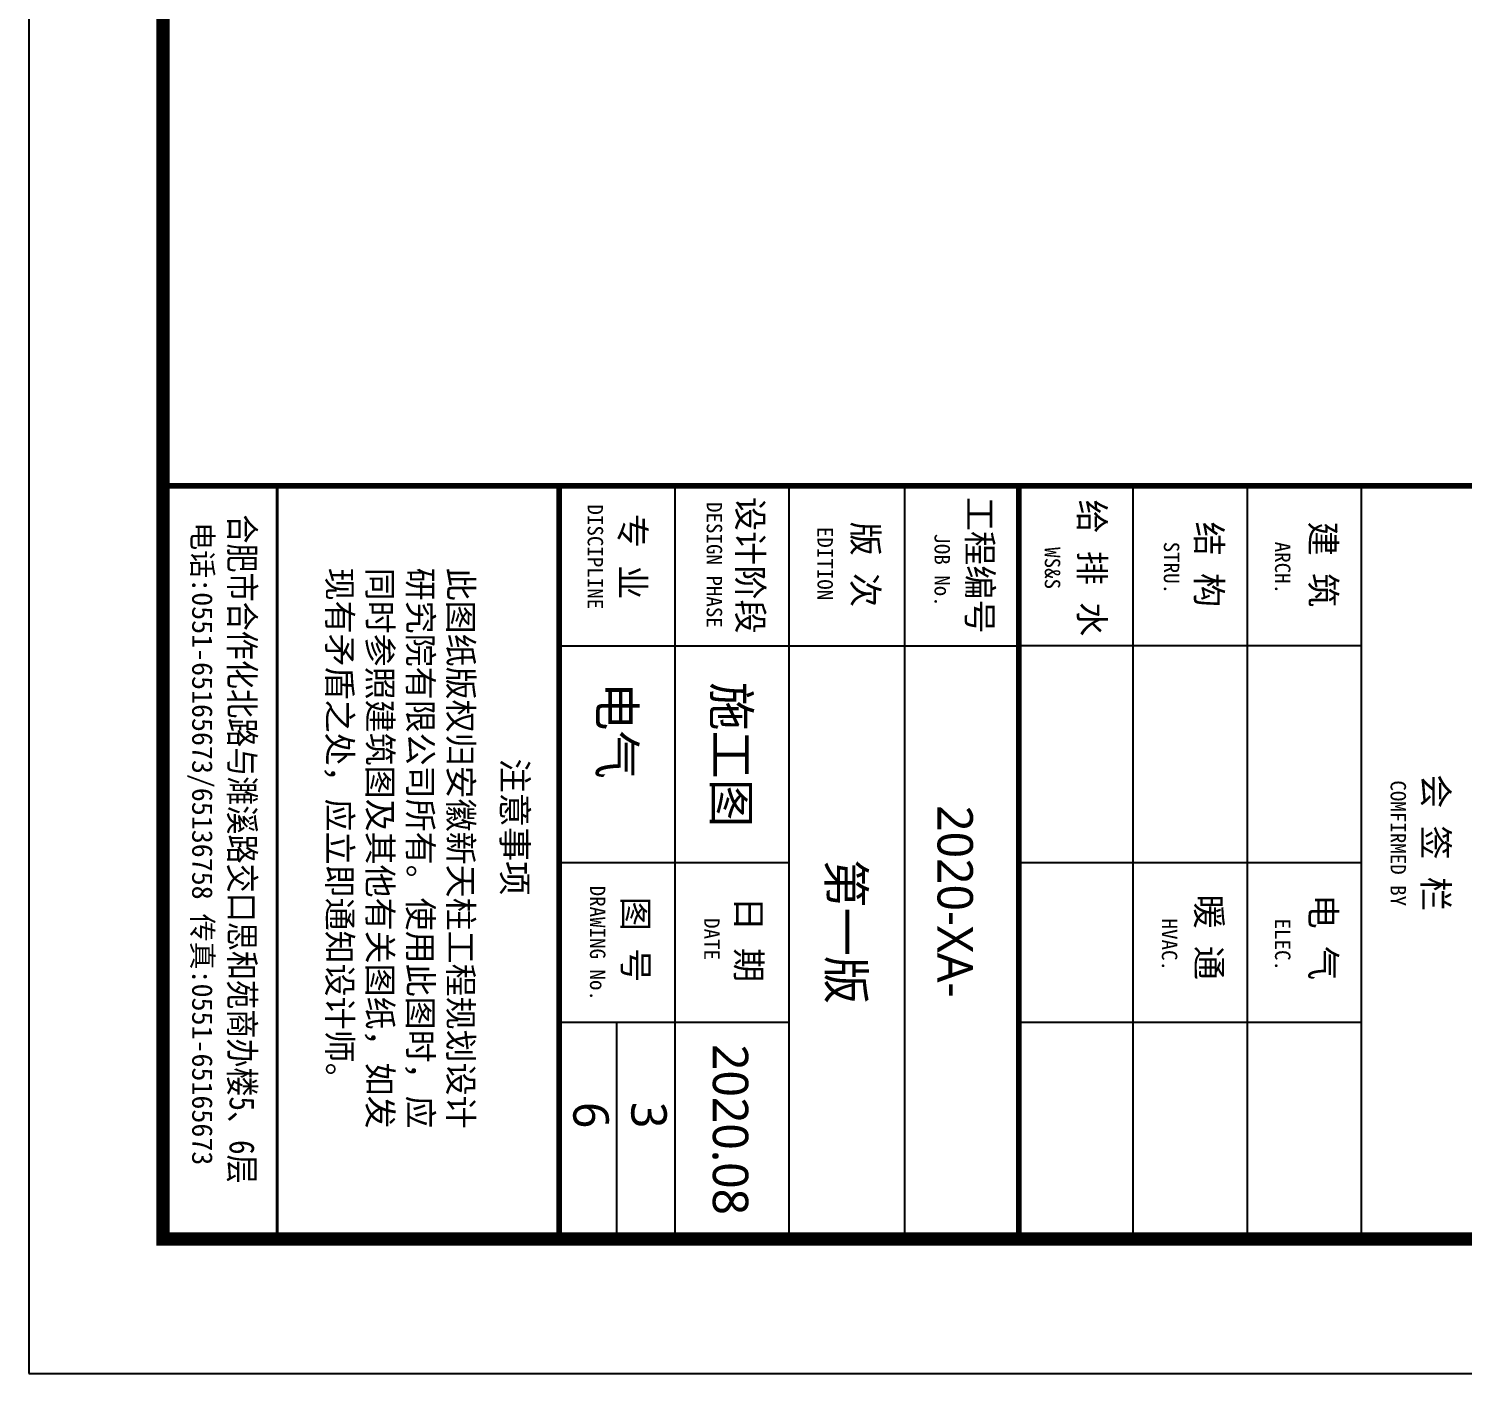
# Model space of a CAD drawing. Extents: x -496980 to 486425, y -292187 to -29437.
# Drawn here: x -139304 to -112616, y -292187 to -267147 of the extents above; entities that cross this region are included whole.
import ezdxf

# ---------------------------------------------------------------- set-up
doc = ezdxf.new("R2010")
doc.units = 0
doc.header["$LTSCALE"] = 1000
doc.header["$MEASUREMENT"] = 0
for name, color, linetype in [('46', 7, 'Continuous'), ('PUB_TEXT', 7, 'Continuous'), ('PUB_TITLE', 4, 'Continuous')]:
    doc.layers.add(name, color=color, linetype=linetype)
doc.styles.add('-黑体', font='msyh.ttf', dxfattribs={"width": 0.8})
doc.styles.add('TQ', font='')
doc.styles.get('TQ').set_extended_font_data('SimSun')

# ---------------------------------------------------------------- blocks, each defined once
blk = doc.blocks.new('ly')
at = {"layer": 'PUB_TEXT', "insert": (-5884, 1715), "char_height": 212, "width": 5144.75, "attachment_point": 1, "style": 'TQ'}
blk.add_mtext('此图纸版权归安徽新天柱工程规划设计研究院有限公司所有。使用此图时，应同时参照建筑图及其他有关图纸，如发现有矛盾之处，应立即通知设计师。', dxfattribs=at)

msp = doc.modelspace()

# ---------------------------------------------------------------- linework, layer by layer
at = {"layer": 'PUB_TEXT'}
for p, q in [((-136804.1, -289693.2), (-136804.1, -287742.2)), ((-136803.5, -289686.9), (-135584.9, -289686.9))]:
    msp.add_line(p, q, dxfattribs=at)
at = {"layer": 'PUB_TITLE', "lineweight": 40}
for p, q in [((-134678.5, -275661.9), (-134678.5, -289686.9)), ((-120873.6, -275661.9), (-120873.6, -289686.9))]:
    msp.add_line(p, q, dxfattribs=at)
at = {"layer": 'PUB_TITLE'}
for p, q in [((-127276.2, -275661.9), (-127276.2, -289730)), ((-125151.2, -275661.9), (-125151.2, -289686.9)), ((-122998.6, -275661.9), (-122998.6, -289686.9)), ((-118748.6, -275661.9), (-118748.6, -289686.9)), ((-116623.6, -275661.9), (-116623.6, -289686.9)), ((-114498.6, -275661.9), (-114498.6, -289686.9)), ((-129428.9, -278637.4), (-120873.6, -278637.4)), ((-120873.6, -278636), (-114498.6, -278636)), ((-129428.9, -282673.5), (-125151.2, -282673.5)), ((-120873.6, -282673.5), (-114498.6, -282673.5)), ((-129428.9, -285648.5), (-125151.2, -285648.5)), ((-128352.6, -289686.9), (-128352.6, -285648.5)), ((-120873.6, -285648.5), (-114498.6, -285648.5))]:
    msp.add_line(p, q, dxfattribs=at)
msp.add_lwpolyline([(-139303.5, -29436.9), (-139303.5, -292186.9), (9196.5, -292186.9), (9196.5, -29436.9)], close=True, dxfattribs=at)
at = {"layer": 'PUB_TITLE', "const_width": 250}
msp.add_lwpolyline([(-136803.5, -35686.9), (-136803.5, -289686.9), (6696.5, -289686.9), (6696.5, -35686.9)], close=True, dxfattribs=at)
at = {"layer": 'PUB_TITLE', "lineweight": 40, "const_width": 106.2, "elevation": -69.6}
for points in [[(6696.5, -275661.9), (-136803.5, -275661.9)], [(-129428.9, -275661.9), (-129428.9, -289618)]]:
    msp.add_lwpolyline(points, dxfattribs=at)
at = {"layer": 'PUB_TITLE', "const_width": 106.2, "elevation": -69.6}
msp.add_lwpolyline([(-120873.6, -275661.9), (-120873.6, -289686.9)], dxfattribs=at)

# ---------------------------------------------------------------- block references
at = {"layer": 'PUB_TEXT', "xscale": 2.124999999068677, "yscale": 2.125000000232831, "zscale": 2.125000000000004, "rotation": 270}
msp.add_blockref('ly', (-134678.5, -289686.9, -69.6), dxfattribs=at)

# ---------------------------------------------------------------- texts
at = {"layer": '46', "linetype": 'Continuous', "style": '-黑体'}
for s, height, p in [('施工图', 660.81, (-126553.9, -279313.6, -69.6)), ('电气', 660.81, (-128685.2, -279313.6, -69.6)), ('2020-XA-', 660.81, (-122386.8, -281607.9, -69.6)), ('第一版', 660.81, (-124417.7, -282609.3, -69.6)), ('2020.08', 660.81, (-126568.8, -286055, -69.6)), ('6', 660.8, (-129166.5, -287134.1, -69.6)), ('3', 660.8, (-128085.5, -287134.1, -69.6))]:
    msp.add_text(s, height=height, rotation=270, dxfattribs=at).set_placement(p)
at = {"layer": 'PUB_TEXT', "style": 'TQ'}
for s, height, p in [(' 设计阶段', 467.5, (-126104.9, -275545.2, -69.6)), (' 工程编号', 467.5, (-121829.9, -275545.2, -69.6)), ('     DISCIPLINE', 286.875, (-128898.2, -275030.5, -69.6)), ('     DESIGN PHASE', 286.875, (-126682, -274986.2, -69.6)), ('电话:0551-65165673/65136758 传真:0551-65165673', 382.5, (-136260, -276337.7, -139.1)), ('  专 业', 467.5, (-128296.5, -275545.2, -69.6)), ('     EDITION', 286.875, (-124620.2, -275448.2, -69.6)), ('  版 次', 467.5, (-123960.3, -275690.2, -69.6)), ('      JOB No.', 286.875, (-122441.5, -275374, -69.6)), ('注意事项', 467.5, (-130488.3, -280736.1, -69.6)), ('     DRAWING No.', 286.875, (-128854.9, -282129.3, -69.6)), ('图 号', 467.5, (-128236.2, -283311, -69.6)), ('日 期', 467.5, (-126131.3, -283311, -69.6)), ('         DATE', 286.875, (-126729.3, -281954.2, -69.6))]:
    msp.add_text(s, height=height, rotation=270, dxfattribs=at).set_placement(p)
at = {"layer": 'PUB_TEXT', "style": 'TQ', "width": 0.85}
msp.add_text('合肥市合作化北路与濉溪路交口思和苑商办楼5、6层 ', height=467.5, rotation=270, dxfattribs=at).set_placement((-135564.5, -276190.6, -139.1))
at = {"layer": 'PUB_TEXT', "attachment_point": 1, "rotation": 270, "style": 'TQ'}
for s, insert, char_height, width in [('给 排 水', (-119275.9, -275913.4, -69.6), 467.5, 5559), ('结 构', (-117097.2, -276325.9, -69.6), 467.5, 5015), ('建 筑', (-114972.2, -276325.9, -69.6), 467.5, 5015), ('   STRU.', (-117885.3, -276115, -69.6), 286.87, 5998.875), ('   ARCH.', (-115816.1, -276115, -69.6), 286.87, 5998.875), ('   WS&S', (-120101.2, -276216.4, -69.6), 286.87, 6103), ('COMFIRMED BY', (-113665.3, -281145.1, -69.6), 286.875, 5998.875), ('会 签 栏', (-112877.2, -281028.2, -69.6), 467.5, 5559), ('暖 通', (-117097.2, -283269.6, -69.6), 467.5, 5015), ('电 气', (-114972.2, -283269.6, -69.6), 467.5, 5015), ('   HVAC.', (-117922.5, -283133.2, -69.6), 286.87, 5998.875), ('   ELEC.', (-115816.1, -283133.2, -69.6), 286.87, 5998.875)]:
    msp.add_mtext(s, dxfattribs=dict(at, insert=insert, char_height=char_height, width=width))

doc.saveas('drawing.dxf')
